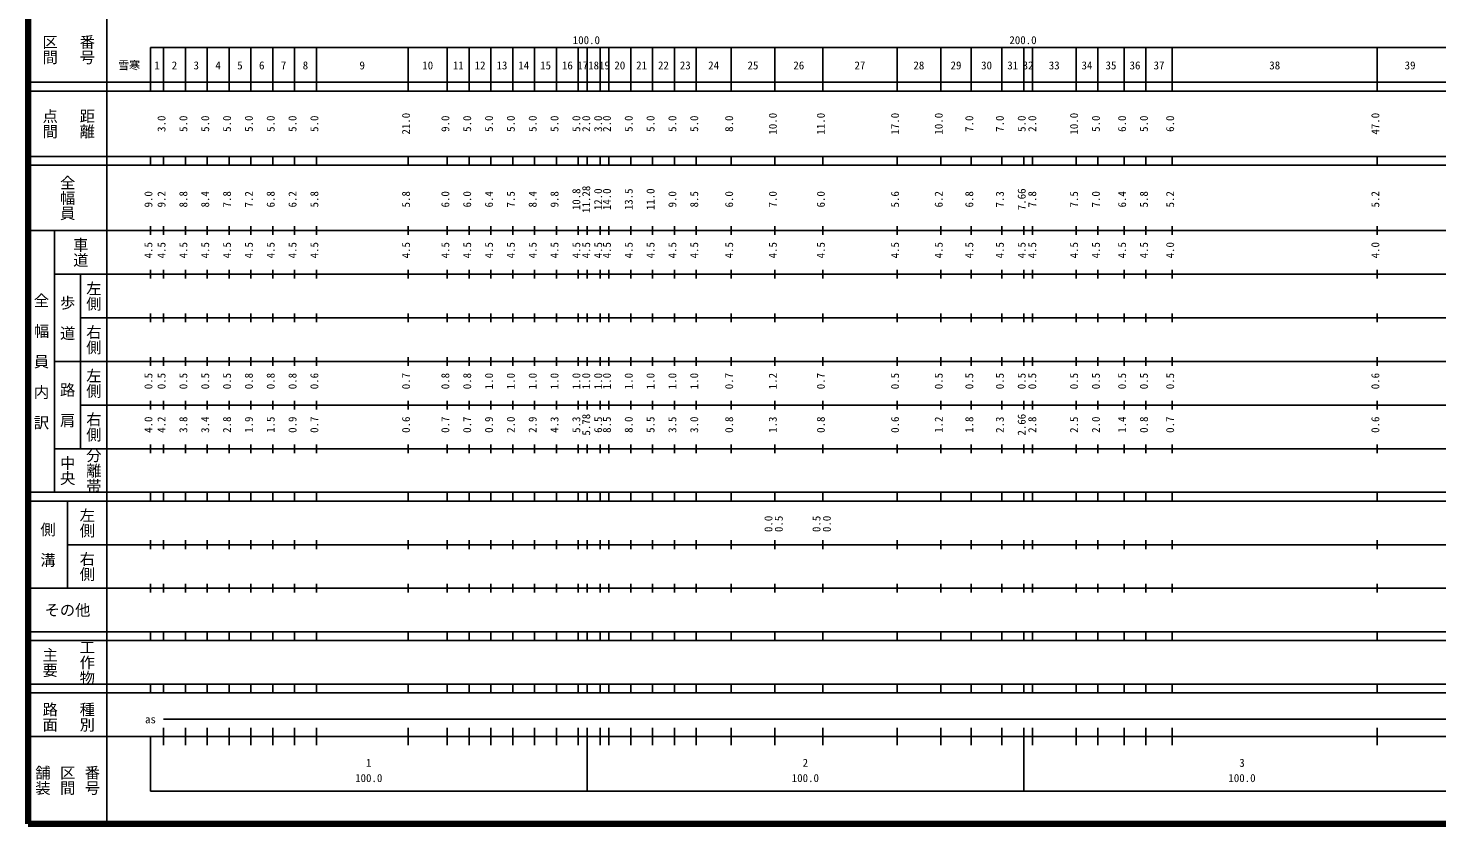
# Model space of a CAD drawing. Units: millimetres on the paper. Extents: x 40 to 680, y 20 to 380.
# Drawn here: x 40 to 362.6, y 20 to 202.4 of the extents above; entities that cross this region are included whole.
import ezdxf
from ezdxf.enums import TextEntityAlignment as Align

# ---------------------------------------------------------------- set-up
doc = ezdxf.new("R2010")
doc.units = ezdxf.units.MM
doc.layers.add('M-TTL', color=2, linetype='Continuous', lineweight=140)
doc.layers.add('M-TTL-BAND', color=7, linetype='Continuous', lineweight=25)
doc.styles.add('@ＭＳ ゴシック', font='')
doc.styles.add('ＭＳ ゴシック', font='')
doc.styles.get('@ＭＳ ゴシック').set_extended_font_data('@MS Gothic')
doc.styles.get('ＭＳ ゴシック').set_extended_font_data('MS Gothic')

msp = doc.modelspace()

# ---------------------------------------------------------------- linework, layer by layer
at = {"layer": 'M-TTL'}
for p, q in [((40, 380), (40, 20)), ((40, 20), (680, 20))]:
    msp.add_line(p, q, dxfattribs=at)
at = {"layer": 'M-TTL-BAND'}
for p, q in [((58, 370), (58, 20)), ((68, 198), (579, 198)), ((68, 198), (68, 188)), ((71, 188), (71, 198)), ((76, 188), (76, 198)), ((81, 188), (81, 198)), ((86, 188), (86, 198)), ((91, 188), (91, 198)), ((96, 188), (96, 198)), ((101, 188), (101, 198)), ((106, 188), (106, 198)), ((127, 188), (127, 198)), ((136, 188), (136, 198)), ((141, 188), (141, 198)), ((146, 188), (146, 198)), ((151, 188), (151, 198)), ((156, 188), (156, 198)), ((161, 188), (161, 198)), ((166, 188), (166, 198)), ((168, 188), (168, 198)), ((171, 188), (171, 198)), ((173, 188), (173, 198)), ((178, 188), (178, 198)), ((183, 188), (183, 198)), ((188, 188), (188, 198)), ((193, 188), (193, 198)), ((201, 188), (201, 198)), ((211, 188), (211, 198)), ((222, 188), (222, 198)), ((239, 188), (239, 198)), ((249, 188), (249, 198)), ((256, 188), (256, 198)), ((263, 188), (263, 198)), ((268, 188), (268, 198)), ((270, 188), (270, 198)), ((280, 188), (280, 198)), ((285, 188), (285, 198)), ((291, 188), (291, 198)), ((296, 188), (296, 198)), ((302, 188), (302, 198)), ((349, 188), (349, 198)), ((40, 190), (579, 190)), ((40, 188), (579, 188)), ((40, 173), (579, 173)), ((40, 171), (579, 171)), ((68, 171), (68, 173)), ((71, 171), (71, 173)), ((76, 171), (76, 173)), ((81, 171), (81, 173)), ((86, 171), (86, 173)), ((91, 171), (91, 173)), ((96, 171), (96, 173)), ((101, 171), (101, 173)), ((106, 171), (106, 173)), ((127, 171), (127, 173)), ((136, 171), (136, 173)), ((141, 171), (141, 173)), ((146, 171), (146, 173)), ((151, 171), (151, 173)), ((156, 171), (156, 173)), ((161, 171), (161, 173)), ((166, 171), (166, 173)), ((168, 171), (168, 173)), ((171, 171), (171, 173)), ((173, 171), (173, 173)), ((178, 171), (178, 173)), ((183, 171), (183, 173)), ((188, 171), (188, 173)), ((193, 171), (193, 173)), ((201, 171), (201, 173)), ((211, 171), (211, 173)), ((222, 171), (222, 173)), ((239, 171), (239, 173)), ((249, 171), (249, 173)), ((256, 171), (256, 173)), ((263, 171), (263, 173)), ((268, 171), (268, 173)), ((270, 171), (270, 173)), ((280, 171), (280, 173)), ((285, 171), (285, 173)), ((291, 171), (291, 173)), ((296, 171), (296, 173)), ((302, 171), (302, 173)), ((349, 171), (349, 173)), ((40, 156), (579, 156)), ((46, 96), (46, 156)), ((68, 155), (68, 157)), ((71, 155), (71, 157)), ((76, 155), (76, 157)), ((81, 155), (81, 157)), ((86, 155), (86, 157)), ((91, 155), (91, 157)), ((96, 155), (96, 157)), ((101, 155), (101, 157)), ((106, 155), (106, 157)), ((127, 155), (127, 157)), ((136, 155), (136, 157)), ((141, 155), (141, 157)), ((146, 155), (146, 157)), ((151, 155), (151, 157)), ((156, 155), (156, 157)), ((161, 155), (161, 157)), ((166, 155), (166, 157)), ((168, 155), (168, 157)), ((171, 155), (171, 157)), ((173, 155), (173, 157)), ((178, 155), (178, 157)), ((183, 155), (183, 157)), ((188, 155), (188, 157)), ((193, 155), (193, 157)), ((201, 155), (201, 157)), ((211, 155), (211, 157)), ((222, 155), (222, 157)), ((239, 155), (239, 157)), ((249, 155), (249, 157)), ((256, 155), (256, 157)), ((263, 155), (263, 157)), ((268, 155), (268, 157)), ((270, 155), (270, 157)), ((280, 155), (280, 157)), ((285, 155), (285, 157)), ((291, 155), (291, 157)), ((296, 155), (296, 157)), ((302, 155), (302, 157)), ((349, 155), (349, 157)), ((46, 146), (579, 146)), ((52, 146), (52, 106)), ((68, 145), (68, 147)), ((71, 145), (71, 147)), ((76, 145), (76, 147)), ((81, 145), (81, 147)), ((86, 145), (86, 147)), ((91, 145), (91, 147)), ((96, 145), (96, 147)), ((101, 145), (101, 147)), ((106, 145), (106, 147)), ((127, 145), (127, 147)), ((136, 145), (136, 147)), ((141, 145), (141, 147)), ((146, 145), (146, 147)), ((151, 145), (151, 147)), ((156, 145), (156, 147)), ((161, 145), (161, 147)), ((166, 145), (166, 147)), ((168, 145), (168, 147)), ((171, 145), (171, 147)), ((173, 145), (173, 147)), ((178, 145), (178, 147)), ((183, 145), (183, 147)), ((188, 145), (188, 147)), ((193, 145), (193, 147)), ((201, 145), (201, 147)), ((211, 145), (211, 147)), ((222, 145), (222, 147)), ((239, 145), (239, 147)), ((249, 145), (249, 147)), ((256, 145), (256, 147)), ((263, 145), (263, 147)), ((268, 145), (268, 147)), ((270, 145), (270, 147)), ((280, 145), (280, 147)), ((285, 145), (285, 147)), ((291, 145), (291, 147)), ((296, 145), (296, 147)), ((302, 145), (302, 147)), ((349, 145), (349, 147)), ((52, 136), (579, 136)), ((68, 135), (68, 137)), ((71, 135), (71, 137)), ((76, 135), (76, 137)), ((81, 135), (81, 137)), ((86, 135), (86, 137)), ((91, 135), (91, 137)), ((96, 135), (96, 137)), ((101, 135), (101, 137)), ((106, 135), (106, 137)), ((127, 135), (127, 137)), ((136, 135), (136, 137)), ((141, 135), (141, 137)), ((146, 135), (146, 137)), ((151, 135), (151, 137)), ((156, 135), (156, 137)), ((161, 135), (161, 137)), ((166, 135), (166, 137)), ((168, 135), (168, 137)), ((171, 135), (171, 137)), ((173, 135), (173, 137)), ((178, 135), (178, 137)), ((183, 135), (183, 137)), ((188, 135), (188, 137)), ((193, 135), (193, 137)), ((201, 135), (201, 137)), ((211, 135), (211, 137)), ((222, 135), (222, 137)), ((239, 135), (239, 137)), ((249, 135), (249, 137)), ((256, 135), (256, 137)), ((263, 135), (263, 137)), ((268, 135), (268, 137)), ((270, 135), (270, 137)), ((280, 135), (280, 137)), ((285, 135), (285, 137)), ((291, 135), (291, 137)), ((296, 135), (296, 137)), ((302, 135), (302, 137)), ((349, 135), (349, 137)), ((46, 126), (579, 126)), ((68, 125), (68, 127)), ((71, 125), (71, 127)), ((76, 125), (76, 127)), ((81, 125), (81, 127)), ((86, 125), (86, 127)), ((91, 125), (91, 127)), ((96, 125), (96, 127)), ((101, 125), (101, 127)), ((106, 125), (106, 127)), ((127, 125), (127, 127)), ((136, 125), (136, 127)), ((141, 125), (141, 127)), ((146, 125), (146, 127)), ((151, 125), (151, 127)), ((156, 125), (156, 127)), ((161, 125), (161, 127)), ((166, 125), (166, 127)), ((168, 125), (168, 127)), ((171, 125), (171, 127)), ((173, 125), (173, 127)), ((178, 125), (178, 127)), ((183, 125), (183, 127)), ((188, 125), (188, 127)), ((193, 125), (193, 127)), ((201, 125), (201, 127)), ((211, 125), (211, 127)), ((222, 125), (222, 127)), ((239, 125), (239, 127)), ((249, 125), (249, 127)), ((256, 125), (256, 127)), ((263, 125), (263, 127)), ((268, 125), (268, 127)), ((270, 125), (270, 127)), ((280, 125), (280, 127)), ((285, 125), (285, 127)), ((291, 125), (291, 127)), ((296, 125), (296, 127)), ((302, 125), (302, 127)), ((349, 125), (349, 127)), ((68, 115), (68, 117)), ((71, 115), (71, 117)), ((76, 115), (76, 117)), ((81, 115), (81, 117)), ((86, 115), (86, 117)), ((91, 115), (91, 117)), ((96, 115), (96, 117)), ((101, 115), (101, 117)), ((106, 115), (106, 117)), ((127, 115), (127, 117)), ((136, 115), (136, 117)), ((141, 115), (141, 117)), ((146, 115), (146, 117)), ((151, 115), (151, 117)), ((156, 115), (156, 117)), ((161, 115), (161, 117)), ((166, 115), (166, 117)), ((168, 115), (168, 117)), ((171, 115), (171, 117)), ((173, 115), (173, 117)), ((178, 115), (178, 117)), ((183, 115), (183, 117)), ((188, 115), (188, 117)), ((193, 115), (193, 117)), ((201, 115), (201, 117)), ((211, 115), (211, 117)), ((222, 115), (222, 117)), ((239, 115), (239, 117)), ((249, 115), (249, 117)), ((256, 115), (256, 117)), ((263, 115), (263, 117)), ((268, 115), (268, 117)), ((270, 115), (270, 117)), ((280, 115), (280, 117)), ((285, 115), (285, 117)), ((291, 115), (291, 117)), ((296, 115), (296, 117)), ((302, 115), (302, 117)), ((349, 115), (349, 117)), ((52, 116), (579, 116)), ((68, 105), (68, 107)), ((71, 105), (71, 107)), ((76, 105), (76, 107)), ((81, 105), (81, 107)), ((86, 105), (86, 107)), ((91, 105), (91, 107)), ((96, 105), (96, 107)), ((101, 105), (101, 107)), ((106, 105), (106, 107)), ((127, 105), (127, 107)), ((136, 105), (136, 107)), ((141, 105), (141, 107)), ((146, 105), (146, 107)), ((151, 105), (151, 107)), ((156, 105), (156, 107)), ((161, 105), (161, 107)), ((166, 105), (166, 107)), ((168, 105), (168, 107)), ((171, 105), (171, 107)), ((173, 105), (173, 107)), ((178, 105), (178, 107)), ((183, 105), (183, 107)), ((188, 105), (188, 107)), ((193, 105), (193, 107)), ((201, 105), (201, 107)), ((211, 105), (211, 107)), ((222, 105), (222, 107)), ((239, 105), (239, 107)), ((249, 105), (249, 107)), ((256, 105), (256, 107)), ((263, 105), (263, 107)), ((268, 105), (268, 107)), ((270, 105), (270, 107)), ((280, 105), (280, 107)), ((285, 105), (285, 107)), ((291, 105), (291, 107)), ((296, 105), (296, 107)), ((302, 105), (302, 107)), ((349, 105), (349, 107)), ((46, 106), (579, 106)), ((40, 96), (579, 96)), ((40, 94), (579, 94)), ((49, 94), (49, 74)), ((68, 94), (68, 96)), ((71, 94), (71, 96)), ((76, 94), (76, 96)), ((81, 94), (81, 96)), ((86, 94), (86, 96)), ((91, 94), (91, 96)), ((96, 94), (96, 96)), ((101, 94), (101, 96)), ((106, 94), (106, 96)), ((127, 94), (127, 96)), ((136, 94), (136, 96)), ((141, 94), (141, 96)), ((146, 94), (146, 96)), ((151, 94), (151, 96)), ((156, 94), (156, 96)), ((161, 94), (161, 96)), ((166, 94), (166, 96)), ((168, 94), (168, 96)), ((171, 94), (171, 96)), ((173, 94), (173, 96)), ((178, 94), (178, 96)), ((183, 94), (183, 96)), ((188, 94), (188, 96)), ((193, 94), (193, 96)), ((201, 94), (201, 96)), ((211, 94), (211, 96)), ((222, 94), (222, 96)), ((239, 94), (239, 96)), ((249, 94), (249, 96)), ((256, 94), (256, 96)), ((263, 94), (263, 96)), ((268, 94), (268, 96)), ((270, 94), (270, 96)), ((280, 94), (280, 96)), ((285, 94), (285, 96)), ((291, 94), (291, 96)), ((296, 94), (296, 96)), ((302, 94), (302, 96)), ((349, 94), (349, 96)), ((49, 84), (579, 84)), ((68, 83), (68, 85)), ((71, 83), (71, 85)), ((76, 83), (76, 85)), ((81, 83), (81, 85)), ((86, 83), (86, 85)), ((91, 83), (91, 85)), ((96, 83), (96, 85)), ((101, 83), (101, 85)), ((106, 83), (106, 85)), ((127, 83), (127, 85)), ((136, 83), (136, 85)), ((141, 83), (141, 85)), ((146, 83), (146, 85)), ((151, 83), (151, 85)), ((156, 83), (156, 85)), ((161, 83), (161, 85)), ((166, 83), (166, 85)), ((168, 83), (168, 85)), ((171, 83), (171, 85)), ((173, 83), (173, 85)), ((178, 83), (178, 85)), ((183, 83), (183, 85)), ((188, 83), (188, 85)), ((193, 83), (193, 85)), ((201, 83), (201, 85)), ((211, 83), (211, 85)), ((222, 83), (222, 85)), ((239, 83), (239, 85)), ((249, 83), (249, 85)), ((256, 83), (256, 85)), ((263, 83), (263, 85)), ((268, 83), (268, 85)), ((270, 83), (270, 85)), ((280, 83), (280, 85)), ((285, 83), (285, 85)), ((291, 83), (291, 85)), ((296, 83), (296, 85)), ((302, 83), (302, 85)), ((349, 83), (349, 85)), ((68, 73), (68, 75)), ((71, 73), (71, 75)), ((76, 73), (76, 75)), ((81, 73), (81, 75)), ((86, 73), (86, 75)), ((91, 73), (91, 75)), ((96, 73), (96, 75)), ((101, 73), (101, 75)), ((106, 73), (106, 75)), ((127, 73), (127, 75)), ((136, 73), (136, 75)), ((141, 73), (141, 75)), ((146, 73), (146, 75)), ((151, 73), (151, 75)), ((156, 73), (156, 75)), ((161, 73), (161, 75)), ((166, 73), (166, 75)), ((168, 73), (168, 75)), ((171, 73), (171, 75)), ((173, 73), (173, 75)), ((178, 73), (178, 75)), ((183, 73), (183, 75)), ((188, 73), (188, 75)), ((193, 73), (193, 75)), ((201, 73), (201, 75)), ((211, 73), (211, 75)), ((222, 73), (222, 75)), ((239, 73), (239, 75)), ((249, 73), (249, 75)), ((256, 73), (256, 75)), ((263, 73), (263, 75)), ((268, 73), (268, 75)), ((270, 73), (270, 75)), ((280, 73), (280, 75)), ((285, 73), (285, 75)), ((291, 73), (291, 75)), ((296, 73), (296, 75)), ((302, 73), (302, 75)), ((349, 73), (349, 75)), ((40, 74), (579, 74)), ((40, 64), (579, 64)), ((40, 62), (579, 62)), ((68, 62), (68, 64)), ((71, 62), (71, 64)), ((76, 62), (76, 64)), ((81, 62), (81, 64)), ((86, 62), (86, 64)), ((91, 62), (91, 64)), ((96, 62), (96, 64)), ((101, 62), (101, 64)), ((106, 62), (106, 64)), ((127, 62), (127, 64)), ((136, 62), (136, 64)), ((141, 62), (141, 64)), ((146, 62), (146, 64)), ((151, 62), (151, 64)), ((156, 62), (156, 64)), ((161, 62), (161, 64)), ((166, 62), (166, 64)), ((168, 62), (168, 64)), ((171, 62), (171, 64)), ((173, 62), (173, 64)), ((178, 62), (178, 64)), ((183, 62), (183, 64)), ((188, 62), (188, 64)), ((193, 62), (193, 64)), ((201, 62), (201, 64)), ((211, 62), (211, 64)), ((222, 62), (222, 64)), ((239, 62), (239, 64)), ((249, 62), (249, 64)), ((256, 62), (256, 64)), ((263, 62), (263, 64)), ((268, 62), (268, 64)), ((270, 62), (270, 64)), ((280, 62), (280, 64)), ((285, 62), (285, 64)), ((291, 62), (291, 64)), ((296, 62), (296, 64)), ((302, 62), (302, 64)), ((349, 62), (349, 64)), ((40, 52), (579, 52)), ((68, 50), (68, 52)), ((71, 50), (71, 52)), ((76, 50), (76, 52)), ((81, 50), (81, 52)), ((86, 50), (86, 52)), ((91, 50), (91, 52)), ((96, 50), (96, 52)), ((101, 50), (101, 52)), ((106, 50), (106, 52)), ((127, 50), (127, 52)), ((136, 50), (136, 52)), ((141, 50), (141, 52)), ((146, 50), (146, 52)), ((151, 50), (151, 52)), ((156, 50), (156, 52)), ((161, 50), (161, 52)), ((166, 50), (166, 52)), ((168, 50), (168, 52)), ((171, 50), (171, 52)), ((173, 50), (173, 52)), ((178, 50), (178, 52)), ((183, 50), (183, 52)), ((188, 50), (188, 52)), ((193, 50), (193, 52)), ((201, 50), (201, 52)), ((211, 50), (211, 52)), ((222, 50), (222, 52)), ((239, 50), (239, 52)), ((249, 50), (249, 52)), ((256, 50), (256, 52)), ((263, 50), (263, 52)), ((268, 50), (268, 52)), ((270, 50), (270, 52)), ((280, 50), (280, 52)), ((285, 50), (285, 52)), ((291, 50), (291, 52)), ((296, 50), (296, 52)), ((302, 50), (302, 52)), ((349, 50), (349, 52)), ((40, 50), (579, 50)), ((71, 44), (565, 44)), ((71, 38), (71, 42)), ((76, 38), (76, 42)), ((81, 38), (81, 42)), ((86, 38), (86, 42)), ((91, 38), (91, 42)), ((96, 38), (96, 42)), ((101, 38), (101, 42)), ((106, 38), (106, 42)), ((127, 38), (127, 42)), ((136, 38), (136, 42)), ((141, 38), (141, 42)), ((146, 38), (146, 42)), ((151, 38), (151, 42)), ((156, 38), (156, 42)), ((161, 38), (161, 42)), ((166, 38), (166, 42)), ((168, 27.5), (168, 42)), ((171, 38), (171, 42)), ((173, 38), (173, 42)), ((178, 38), (178, 42)), ((183, 38), (183, 42)), ((188, 38), (188, 42)), ((193, 38), (193, 42)), ((201, 38), (201, 42)), ((211, 38), (211, 42)), ((222, 38), (222, 42)), ((239, 38), (239, 42)), ((249, 38), (249, 42)), ((256, 38), (256, 42)), ((263, 38), (263, 42)), ((268, 27.5), (268, 42)), ((270, 38), (270, 42)), ((280, 38), (280, 42)), ((285, 38), (285, 42)), ((291, 38), (291, 42)), ((296, 38), (296, 42)), ((302, 38), (302, 42)), ((349, 38), (349, 42)), ((40, 40), (579, 40)), ((68, 40), (68, 27.5)), ((68, 27.5), (579, 27.5))]:
    msp.add_line(p, q, dxfattribs=at)

# ---------------------------------------------------------------- texts
at = {"layer": 'M-TTL-BAND', "style": '@ＭＳ ゴシック'}
for s, p in [('区間', (45, 197.5)), ('番号', (53.5, 197.5)), ('点間', (45, 180.5)), ('距離', (53.5, 180.5)), ('全幅員', (49, 163.5)), ('車道', (52, 151)), ('左側', (55, 141)), ('全\u3000幅\u3000員\u3000内\u3000訳', (43, 126)), ('歩\u3000道', (49, 136)), ('右側', (55, 131)), ('左側', (55, 121)), ('路\u3000肩', (49, 116)), ('右側', (55, 111)), ('中央', (49, 101)), ('分離帯', (55, 101)), ('左側', (53.5, 89)), ('側\u3000溝', (44.5, 84)), ('右側', (53.5, 79)), ('工作物', (53.5, 57)), ('主要', (45, 57)), ('路面', (45, 44.5)), ('種別', (53.5, 44.5)), ('舗装', (43.333, 30)), ('区間', (49, 30)), ('番号', (54.667, 30))]:
    msp.add_text(s, height=2.566, rotation=270, dxfattribs=at).set_placement(p, align=Align.MIDDLE_CENTER)
at = {"layer": 'M-TTL-BAND', "style": 'ＭＳ ゴシック'}
for s, p in [('100.0', (167.844, 198.195)), ('200.0', (267.844, 198.195)), ('雪寒', (63.123, 192.405)), ('1', (69.5, 192.405)), ('2', (73.5, 192.405)), ('3', (78.5, 192.405)), ('4', (83.5, 192.405)), ('5', (88.5, 192.405)), ('6', (93.5, 192.405)), ('7', (98.5, 192.405)), ('8', (103.5, 192.405)), ('9', (116.5, 192.405)), ('10', (131.5, 192.405)), ('11', (138.5, 192.405)), ('12', (143.5, 192.405)), ('13', (148.5, 192.405)), ('14', (153.5, 192.405)), ('15', (158.5, 192.405)), ('16', (163.5, 192.405)), ('17', (167, 192.405)), ('18', (169.5, 192.405)), ('19', (172, 192.405)), ('20', (175.5, 192.405)), ('21', (180.5, 192.405)), ('22', (185.5, 192.405)), ('23', (190.5, 192.405)), ('24', (197, 192.405)), ('25', (206, 192.405)), ('26', (216.5, 192.405)), ('27', (230.5, 192.405)), ('28', (244, 192.405)), ('29', (252.5, 192.405)), ('30', (259.5, 192.405)), ('31', (265.5, 192.405)), ('32', (269, 192.405)), ('33', (275, 192.405)), ('34', (282.5, 192.405)), ('35', (288, 192.405)), ('36', (293.5, 192.405)), ('37', (299, 192.405)), ('38', (325.5, 192.405)), ('39', (356.5, 192.405)), ('as', (68, 42.5)), ('1', (118, 32.523)), ('2', (218, 32.523)), ('3', (318, 32.523)), ('100.0', (118, 29.033)), ('100.0', (218, 29.033)), ('100.0', (318, 29.033))]:
    msp.add_text(s, height=1.833, dxfattribs=at).set_placement(p, align=Align.BOTTOM_CENTER)
for s, p in [('3.0', (72, 180.5)), ('5.0', (77, 180.5)), ('5.0', (82, 180.5)), ('5.0', (87, 180.5)), ('5.0', (92, 180.5)), ('5.0', (97, 180.5)), ('5.0', (102, 180.5)), ('5.0', (107, 180.5)), ('21.0', (128, 180.5)), ('9.0', (137, 180.5)), ('5.0', (142, 180.5)), ('5.0', (147, 180.5)), ('5.0', (152, 180.5)), ('5.0', (157, 180.5)), ('5.0', (162, 180.5)), ('5.0', (167, 180.5)), ('2.0', (169.26, 180.5)), ('3.0', (172, 180.5)), ('2.0', (174, 180.5)), ('5.0', (179, 180.5)), ('5.0', (184, 180.5)), ('5.0', (189, 180.5)), ('5.0', (194, 180.5)), ('8.0', (202, 180.5)), ('10.0', (212, 180.5)), ('11.0', (223, 180.5)), ('17.0', (240, 180.5)), ('10.0', (250, 180.5)), ('7.0', (257, 180.5)), ('7.0', (264, 180.5)), ('5.0', (269, 180.5)), ('2.0', (271.425, 180.5)), ('10.0', (281, 180.5)), ('5.0', (286, 180.5)), ('6.0', (292, 180.5)), ('5.0', (297, 180.5)), ('6.0', (303, 180.5)), ('47.0', (350, 180.5)), ('9.0', (69, 163.174)), ('9.2', (72, 163.174)), ('8.8', (77, 163.174)), ('8.4', (82, 163.174)), ('7.8', (87, 163.174)), ('7.2', (92, 163.174)), ('6.8', (97, 163.174)), ('6.2', (102, 163.174)), ('5.8', (107, 163.174)), ('5.8', (128, 163.174)), ('6.0', (137, 163.174)), ('6.0', (142, 163.174)), ('6.4', (147, 163.174)), ('7.5', (152, 163.174)), ('8.4', (157, 163.174)), ('9.8', (162, 163.174)), ('10.8', (167, 163.174)), ('11.28', (169.26, 163.174)), ('12.0', (172, 163.174)), ('14.0', (174, 163.174)), ('13.5', (179, 163.174)), ('11.0', (184, 163.174)), ('9.0', (189, 163.174)), ('8.5', (194, 163.174)), ('6.0', (202, 163.174)), ('7.0', (212, 163.174)), ('6.0', (223, 163.174)), ('5.6', (240, 163.174)), ('6.2', (250, 163.174)), ('6.8', (257, 163.174)), ('7.3', (264, 163.174)), ('7.66', (269, 163.174)), ('7.8', (271.425, 163.174)), ('7.5', (281, 163.174)), ('7.0', (286, 163.174)), ('6.4', (292, 163.174)), ('5.8', (297, 163.174)), ('5.2', (303, 163.174)), ('5.2', (350, 163.174)), ('4.5', (69, 151.5)), ('4.5', (72, 151.5)), ('4.5', (77, 151.5)), ('4.5', (82, 151.5)), ('4.5', (87, 151.5)), ('4.5', (92, 151.5)), ('4.5', (97, 151.5)), ('4.5', (102, 151.5)), ('4.5', (107, 151.5)), ('4.5', (128, 151.5)), ('4.5', (137, 151.5)), ('4.5', (142, 151.5)), ('4.5', (147, 151.5)), ('4.5', (152, 151.5)), ('4.5', (157, 151.5)), ('4.5', (162, 151.5)), ('4.5', (167, 151.5)), ('4.5', (169.26, 151.5)), ('4.5', (172, 151.5)), ('4.5', (174, 151.5)), ('4.5', (179, 151.5)), ('4.5', (184, 151.5)), ('4.5', (189, 151.5)), ('4.5', (194, 151.5)), ('4.5', (202, 151.5)), ('4.5', (212, 151.5)), ('4.5', (223, 151.5)), ('4.5', (240, 151.5)), ('4.5', (250, 151.5)), ('4.5', (257, 151.5)), ('4.5', (264, 151.5)), ('4.5', (269, 151.5)), ('4.5', (271.425, 151.5)), ('4.5', (281, 151.5)), ('4.5', (286, 151.5)), ('4.5', (292, 151.5)), ('4.5', (297, 151.5)), ('4.0', (303, 151.5)), ('4.0', (350, 151.5)), ('0.5', (69, 121.5)), ('0.5', (72, 121.5)), ('0.5', (77, 121.5)), ('0.5', (82, 121.5)), ('0.5', (87, 121.5)), ('0.8', (92, 121.5)), ('0.8', (97, 121.5)), ('0.8', (102, 121.5)), ('0.6', (107, 121.5)), ('0.7', (128, 121.5)), ('0.8', (137, 121.5)), ('0.8', (142, 121.5)), ('1.0', (147, 121.5)), ('1.0', (152, 121.5)), ('1.0', (157, 121.5)), ('1.0', (162, 121.5)), ('1.0', (167, 121.5)), ('1.0', (169.26, 121.5)), ('1.0', (172, 121.5)), ('1.0', (174, 121.5)), ('1.0', (179, 121.5)), ('1.0', (184, 121.5)), ('1.0', (189, 121.5)), ('1.0', (194, 121.5)), ('0.7', (202, 121.5)), ('1.2', (212, 121.5)), ('0.7', (223, 121.5)), ('0.5', (240, 121.5)), ('0.5', (250, 121.5)), ('0.5', (257, 121.5)), ('0.5', (264, 121.5)), ('0.5', (269, 121.5)), ('0.5', (271.425, 121.5)), ('0.5', (281, 121.5)), ('0.5', (286, 121.5)), ('0.5', (292, 121.5)), ('0.5', (297, 121.5)), ('0.5', (303, 121.5)), ('0.6', (350, 121.5)), ('4.0', (69, 111.5)), ('4.2', (72, 111.5)), ('3.8', (77, 111.5)), ('3.4', (82, 111.5)), ('2.8', (87, 111.5)), ('1.9', (92, 111.5)), ('1.5', (97, 111.5)), ('0.9', (102, 111.5)), ('0.7', (107, 111.5)), ('0.6', (128, 111.5)), ('0.7', (137, 111.5)), ('0.7', (142, 111.5)), ('0.9', (147, 111.5)), ('2.0', (152, 111.5)), ('2.9', (157, 111.5)), ('4.3', (162, 111.5)), ('5.3', (167, 111.5)), ('5.78', (169.26, 111.5)), ('6.5', (172, 111.5)), ('8.5', (174, 111.5)), ('8.0', (179, 111.5)), ('5.5', (184, 111.5)), ('3.5', (189, 111.5)), ('3.0', (194, 111.5)), ('0.8', (202, 111.5)), ('1.3', (212, 111.5)), ('0.8', (223, 111.5)), ('0.6', (240, 111.5)), ('1.2', (250, 111.5)), ('1.8', (257, 111.5)), ('2.3', (264, 111.5)), ('2.66', (269, 111.5)), ('2.8', (271.425, 111.5)), ('2.5', (281, 111.5)), ('2.0', (286, 111.5)), ('1.4', (292, 111.5)), ('0.8', (297, 111.5)), ('0.7', (303, 111.5)), ('0.6', (350, 111.5)), ('0.0', (211, 88.764)), ('0.5', (213.37, 88.764)), ('0.5', (222, 88.764)), ('0.0', (224.37, 88.764))]:
    msp.add_text(s, height=1.833, rotation=90, dxfattribs=at).set_placement(p, align=Align.BOTTOM_CENTER)
msp.add_text('その他', height=2.566, dxfattribs=at).set_placement((49, 69), align=Align.MIDDLE_CENTER)

doc.saveas('drawing.dxf')
